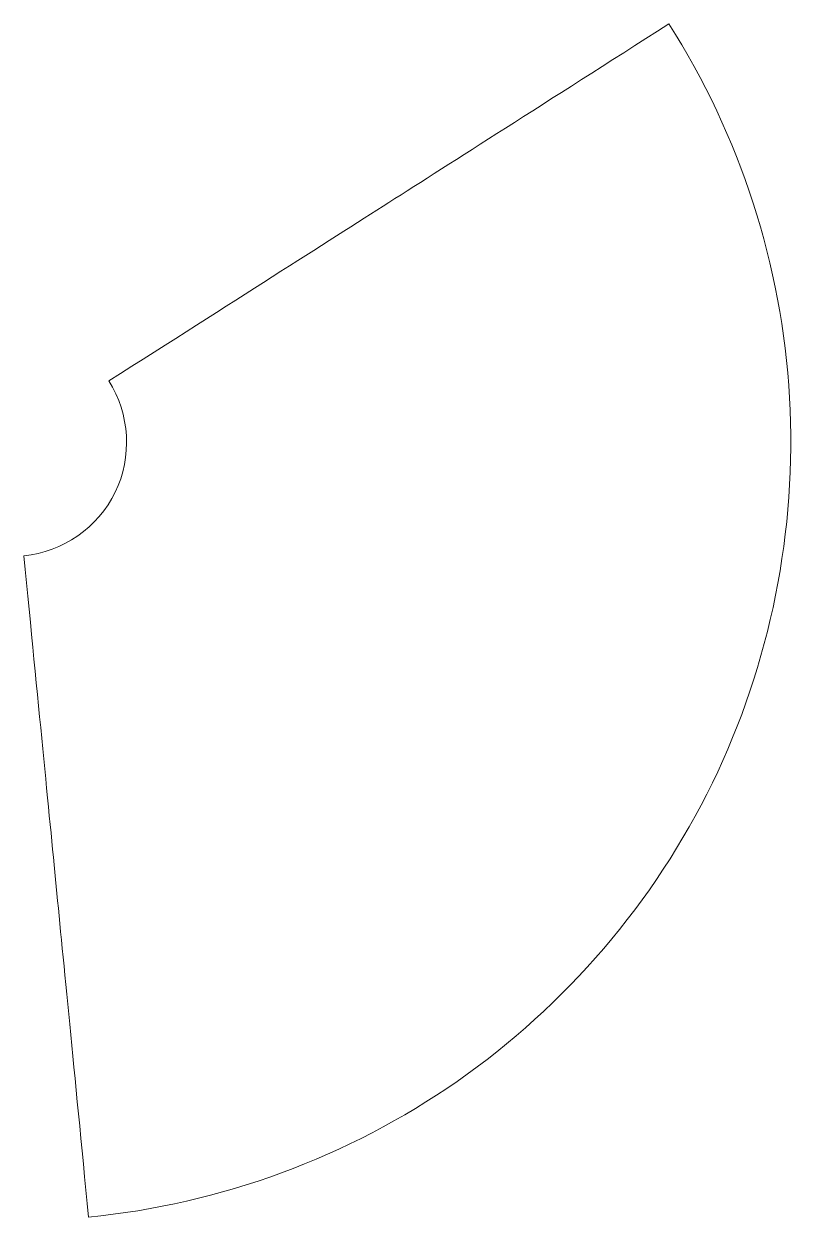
# Model space of a CAD drawing. Header units: millimetres. Extents: x 42 to 1114, y 125 to 1779.
import ezdxf

# ---------------------------------------------------------------- set-up
doc = ezdxf.new("R2010")
doc.units = ezdxf.units.MM

msp = doc.modelspace()

# ---------------------------------------------------------------- linework, layer by layer
at = {"color": 7, "linetype": 'Continuous', "lineweight": 15}
for points, knots in [([(132.1, 125.3), (314.9, 143.2), (492.1, 208.5), (793.7, 418.3), (916.5, 561.8), (1077.3, 892.1), (1114.4, 1077.3), (1093.4, 1444.1), (1035.4, 1623.9), (936.7, 1778.8)], [0, 0, 0, 0, 0.25, 0.25, 0.5, 0.5, 0.75, 0.75, 1, 1, 1, 1]), ([(936.7, 1778.8), (764.2, 1668.8), (634.8, 1586.3), (462.3, 1476.4), (332.9, 1393.9), (160.3, 1284)], [0, 0, 0, 0, 0.5, 0.5, 1, 1, 1, 1]), ([(160.3, 1284), (189.3, 1238.4), (192.8, 1178.4), (145.4, 1081.2), (96.2, 1046.9), (42.4, 1041.6)], [0, 0, 0, 0, 0.5, 0.5, 1, 1, 1, 1]), ([(42.4, 1041.6), (62.3, 838), (77.3, 685.3), (97.2, 481.7), (112.2, 328.9), (132.1, 125.3)], [0, 0, 0, 0, 0.5, 0.5, 1, 1, 1, 1])]:
    msp.add_open_spline(points, degree=3, knots=knots, dxfattribs=at)

doc.saveas('drawing.dxf')
